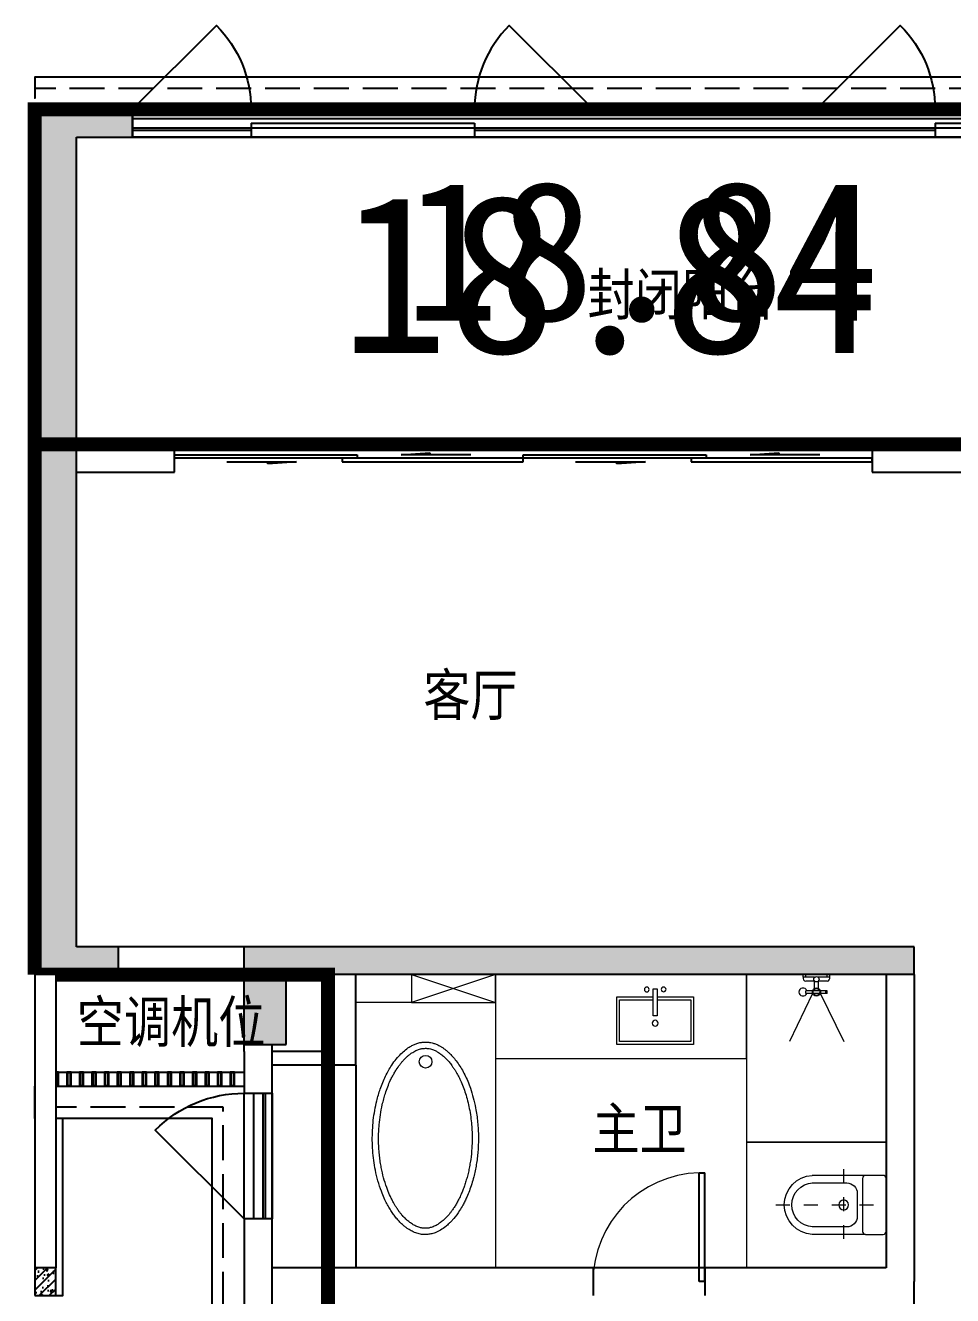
# Model space of a CAD drawing. Extents: x 512858 to 514372, y -232486 to -231710.
# Drawn here: x 513215.8 to 513222.44, y -232142.08 to -232132.98 of the extents above; entities that cross this region are included whole.
import ezdxf

# ---------------------------------------------------------------- set-up
doc = ezdxf.new("R2010")
doc.units = 0
doc.header["$LTSCALE"] = 1000
for name, pattern in [('__DASH', [0.35, 0.25, -0.1]), ('B1+B2户型(2#185报审版）$0$DASH', [0.35, 0.25, -0.1]), ('DASH', [0.35, 0.25, -0.1])]:
    doc.linetypes.add(name, pattern=pattern)
doc.layers.get('0').update_dxf_attribs({"color": 252})
for name, color, linetype in [('$面积结果', 7, 'Continuous'), ('0-铝板', 253, 'Continuous'), ('6#-造型-1F（实施版）金属型材-METAL-S', 253, 'Continuous'), ('A-ANNO-100-TXT', 252, 'Continuous'), ('A-METAL-E', 253, 'Continuous'), ('A-PATT-COLU', 253, 'Continuous'), ('A-STR-CONC-C', 253, 'Continuous'), ('A-STR-CONC-E', 253, 'Continuous'), ('A-WALL-S', 252, 'Continuous'), ('B1+B2户型(2#185报审版）$0$A-DOOR', 253, 'Continuous'), ('B1+B2户型(2#185报审版）$0$A-METAL-S', 253, 'Continuous'), ('B1+B2户型(2#185报审版）$0$A-PART-S', 253, 'Continuous'), ('B1+B2户型(2#185报审版）$0$A-PATT-COLU', 253, 'Continuous'), ('B1+B2户型(2#185报审版）$0$A-STR-CONC-B', 253, 'Continuous'), ('B1+B2户型(2#185报审版）$0$A-STR-CONC-E', 253, 'Continuous'), ('B1+B2户型(2#185报审版）$0$A-STR-CONC-H', 253, 'Continuous'), ('B1+B2户型(2#185报审版）$0$A-WALL-S', 253, 'Continuous'), ('B1+B2户型(2#185报审版）$0$A-WINDOW', 253, 'Continuous')]:
    doc.layers.add(name, color=color, linetype=linetype)
for name, color, linetype, lineweight in [('B1+B2户型(2#185报审版）$0$AE-FURN-MOVE', 253, 'Continuous', 20), ('面积-计容-住宅-0.5', 1, 'Continuous', 0), ('面积-计容-住宅-1', 1, 'Continuous', 0)]:
    doc.layers.add(name, color=color, linetype=linetype, lineweight=lineweight)
doc.styles.add('dw', font='simhei.ttf')
doc.styles.add('TYDG_02', font='TSSDENG.shx', dxfattribs={"width": 0.8, "bigfont": 'hztxt.shx'})

# ---------------------------------------------------------------- blocks, each defined once
blk = doc.blocks.new('1新175wz')
at = {"layer": 'A-ANNO-100-TXT', "style": 'TYDG_02'}
for s, p in [('封闭阳台', (-126545.8, -1319878.7, 0)), ('客厅', (-127723.4, -1322747.6)), ('空调机位', (-130205.8, -1325089.7, -0.6)), ('主卫', (-126511, -1325856.5))]:
    blk.add_text(s, height=337.59, dxfattribs=at).set_placement(p)
blk = doc.blocks.new('1新103B1+B2户型(2#185报审版）$0$6986586658ff3d')
at = {"layer": 'B1+B2户型(2#185报审版）$0$AE-FURN-MOVE'}
for p, q in [((14.4, 96), (33.6, 96)), ((14.4, 12.7), (14.4, 96)), ((-100.8, 76.8), (-81.6, 76.8)), ((-100.8, -76.8), (-100.8, 76.8)), ((-81.6, -76.8), (-81.6, 76.8)), ((-66.3, 14.4), (-12.7, 14.4)), ((-14.4, 12.7), (-14.4, 76.8)), ((12.7, 14.4), (14.4, 14.4)), ((14.4, 76.8), (33.6, 76.8)), ((-100.8, -67.2), (-81.6, -67.2)), ((-100.8, -76.8), (-81.6, -76.8)), ((-66.3, -14.4), (-12.7, -14.4)), ((-14.4, -76.8), (-14.4, -12.7)), ((12.7, -14.4), (14.4, -14.4)), ((14.4, -96), (14.4, -12.7)), ((14.4, -76.8), (33.6, -76.8)), ((14.4, -96), (33.6, -96))]:
    blk.add_line(p, q, dxfattribs=at)
for points in [[(-100.8, 27.2), (-444.8, 193.8)], [(-99.3, -27.6), (-444.8, -197.1)]]:
    blk.add_lwpolyline(points, dxfattribs=at)
for centre, radius in [((-91.2, 0), 28.8), ((-91.2, 0), 24), ((0, 0), 19.2)]:
    blk.add_circle(centre, radius, dxfattribs=at)
for centre, radius, start, end in [((-91.2, 96), 28.8, 289.47122, 250.52878), ((9.5, 72.1), 24.4, 78.48006, 168.90008), ((9.5, -72.1), 24.4, 191.09992, 281.51994)]:
    blk.add_arc(centre, radius, start, end, dxfattribs=at)
blk = doc.blocks.new('1新100B1+B2户型(2#185报审版）$0$69865866586652f-nezb')
at = {"color": 250, "linetype": 'B1+B2户型(2#185报审版）$0$DASH', "ltscale": 0.2}
for p, q in [((296757, 367900.9), (296757, 367110.8)), ((296501.2, 367415.8), (297012.7, 367415.8))]:
    blk.add_line(p, q, dxfattribs=at)
for p, q in [((296545.9, 367259.3), (296545.9, 367640.6)), ((296968, 367259.3), (296968, 367640.6))]:
    blk.add_line(p, q)
at = {"color": 250}
blk.add_lwpolyline([(296599.5, 367640.6), (296599.5, 367393, 0.414214), (296674.5, 367318), (296839.5, 367318, 0.414214), (296914.5, 367393), (296914.5, 367640.6)], format="xyb", dxfattribs=at)
blk.add_lwpolyline([(296545.9, 367259.3, -0.414214), (296567.3, 367280.8), (296946.6, 367280.8, -0.414214), (296968, 367259.3), (296968, 367132.2, -0.414214), (296946.6, 367110.8), (296567.3, 367110.8, -0.414214), (296545.9, 367132.2)], format="xyb", close=True)
blk.add_circle((296757, 367415.8), 35.2, dxfattribs=at)
blk.add_arc((296757, 367629.4), 211.4, 3.04919, 176.95081)
blk.add_arc((296757, 367629.4), 157.8, 3.04919, 176.95081, dxfattribs=at)
blk = doc.blocks.new('1新99B1+B2户型(2#185报审版）$0$235345')
at = {"layer": 'B1+B2户型(2#185报审版）$0$AE-FURN-MOVE', "extrusion": (0.001411, -2.82684e-05, 0.999999)}
for points in [[(20, 289.3), (20, 549.9), (-320, 549.9), (-320, 0), (20, 0), (20, 260.6)], [(0, 289.3), (0, 529.9), (-300, 529.9), (-300, 20), (0, 20), (0, 260.6)]]:
    blk.add_lwpolyline(points, dxfattribs=at)
at = {"layer": 'B1+B2户型(2#185报审版）$0$AE-FURN-MOVE', "extrusion": (0.001411, -2.82684e-05, 0.999999), "elevation": -0.7}
blk.add_lwpolyline([(-116.4, 260.6), (77.6, 260.6), (77.6, 289.3), (-116.4, 289.3)], close=True, dxfattribs=at)
at = {"layer": 'B1+B2户型(2#185报审版）$0$AE-FURN-MOVE'}
for centre, radius in [((-168.6, 274.9), 21.4), ((74, 335.3), 17.1), ((73.3, 214.6), 17.1)]:
    blk.add_circle(centre, radius, dxfattribs=at)
blk = doc.blocks.new('1新109B1+B2户型(2#185报审版）$0$yg')
at = {"layer": 'B1+B2户型(2#185报审版）$0$AE-FURN-MOVE'}
blk.add_circle((157, 0), 50, dxfattribs=at)
for points, knots in [([(0, 0), (0, -4), (0, -8), (1, -17), (1, -22), (2, -31), (3, -34), (4, -43), (5, -48), (8, -59), (10, -64), (14, -78), (18, -87), (26, -104), (30, -113), (43, -134), (51, -147), (71, -172), (82, -184), (107, -209), (120, -222), (150, -246), (166, -258), (197, -278), (211, -287), (241, -303), (256, -311), (288, -327), (304, -334), (339, -348), (356, -355), (390, -366), (405, -371), (436, -380), (452, -385), (493, -395), (518, -400), (570, -409), (596, -413), (649, -419), (675, -421), (729, -424), (756, -424), (809, -424), (836, -423), (890, -419), (916, -416), (968, -409), (994, -405), (1049, -394), (1078, -387), (1134, -371), (1161, -362), (1207, -345), (1226, -337), (1259, -322), (1273, -315), (1299, -301), (1311, -294), (1334, -281), (1346, -273), (1367, -259), (1377, -252), (1397, -237), (1406, -229), (1423, -214), (1431, -206), (1449, -189), (1458, -179), (1471, -163), (1476, -157), (1485, -144), (1489, -138), (1496, -126), (1500, -120), (1508, -104), (1512, -96), (1518, -81), (1520, -75), (1524, -63), (1526, -57), (1529, -44), (1530, -38), (1532, -25), (1532, -19), (1533, -9), (1533, -4), (1533, 3), (1532, 6), (1532, 14), (1531, 19), (1530, 31), (1529, 36), (1527, 47), (1525, 53), (1522, 64), (1520, 70), (1512, 90), (1506, 103), (1489, 132), (1480, 146), (1461, 169), (1453, 178), (1439, 193), (1433, 199), (1419, 212), (1413, 218), (1386, 240), (1365, 255), (1328, 279), (1314, 288), (1288, 302), (1278, 307), (1257, 318), (1245, 323), (1218, 335), (1201, 342), (1166, 355), (1148, 361), (1112, 373), (1093, 378), (1058, 387), (1042, 391), (1009, 397), (992, 401), (959, 406), (942, 409), (907, 413), (890, 415), (854, 418), (834, 419), (795, 420), (775, 421), (736, 420), (716, 420), (677, 418), (658, 416), (619, 413), (600, 410), (562, 405), (543, 402), (497, 393), (470, 387), (418, 373), (392, 365), (349, 350), (330, 343), (295, 328), (277, 320), (244, 303), (228, 295), (198, 277), (184, 268), (157, 249), (144, 239), (120, 220), (109, 210), (93, 194), (87, 188), (77, 177), (72, 171), (62, 160), (58, 154), (49, 142), (45, 136), (37, 123), (33, 117), (25, 102), (21, 94), (14, 76), (11, 68), (7, 54), (6, 48), (4, 39), (3, 35), (2, 27), (1, 23), (1, 15), (0, 12), (0, 5), (0, 3), (0, 0)], [0, 0, 0, 0, 0.037021, 0.037021, 0.080732, 0.080732, 0.113851, 0.113851, 0.160008, 0.160008, 0.207084, 0.207084, 0.280428, 0.280428, 0.353771, 0.353771, 0.455292, 0.455292, 0.556813, 0.556813, 0.658334, 0.658334, 0.759855, 0.759855, 0.837553, 0.837553, 0.915251, 0.915251, 0.992948, 0.992948, 1.070646, 1.070646, 1.135217, 1.135217, 1.199787, 1.199787, 1.297776, 1.297776, 1.395764, 1.395764, 1.493752, 1.493752, 1.591741, 1.591741, 1.689729, 1.689729, 1.787717, 1.787717, 1.885706, 1.885706, 2.000766, 2.000766, 2.115826, 2.115826, 2.201815, 2.201815, 2.271991, 2.271991, 2.335451, 2.335451, 2.39891, 2.39891, 2.462369, 2.462369, 2.525829, 2.525829, 2.589288, 2.589288, 2.668531, 2.668531, 2.719375, 2.719375, 2.770219, 2.770219, 2.821062, 2.821062, 2.895968, 2.895968, 2.946183, 2.946183, 3.001676, 3.001676, 3.057168, 3.057168, 3.112661, 3.112661, 3.152327, 3.152327, 3.177247, 3.177247, 3.227089, 3.227089, 3.276931, 3.276931, 3.326773, 3.326773, 3.376615, 3.376615, 3.492619, 3.492619, 3.608623, 3.608623, 3.68062, 3.68062, 3.731228, 3.731228, 3.781836, 3.781836, 3.91484, 3.91484, 3.993303, 3.993303, 4.046118, 4.046118, 4.098933, 4.098933, 4.175453, 4.175453, 4.251973, 4.251973, 4.328494, 4.328494, 4.392238, 4.392238, 4.455982, 4.455982, 4.519726, 4.519726, 4.58347, 4.58347, 4.654987, 4.654987, 4.726504, 4.726504, 4.798021, 4.798021, 4.869538, 4.869538, 4.941055, 4.941055, 5.012573, 5.012573, 5.118454, 5.118454, 5.224335, 5.224335, 5.306415, 5.306415, 5.388495, 5.388495, 5.470575, 5.470575, 5.552655, 5.552655, 5.634735, 5.634735, 5.716815, 5.716815, 5.763416, 5.763416, 5.810018, 5.810018, 5.85662, 5.85662, 5.907934, 5.907934, 5.959249, 5.959249, 6.032726, 6.032726, 6.106203, 6.106203, 6.154904, 6.154904, 6.190129, 6.190129, 6.225355, 6.225355, 6.259538, 6.259538, 6.283185, 6.283185, 6.283185, 6.283185]), ([(50, 0), (50, -5), (50, -11), (51, -20), (52, -25), (53, -33), (54, -37), (56, -46), (58, -51), (61, -60), (63, -64), (69, -80), (75, -91), (87, -110), (92, -118), (102, -131), (107, -137), (116, -147), (121, -153), (132, -164), (137, -169), (148, -179), (154, -185), (167, -195), (173, -200), (193, -215), (206, -224), (229, -239), (238, -244), (257, -255), (266, -260), (286, -271), (296, -276), (323, -288), (339, -295), (373, -308), (391, -314), (424, -325), (438, -329), (468, -337), (484, -341), (525, -351), (552, -356), (605, -364), (632, -367), (678, -371), (696, -372), (733, -374), (751, -374), (788, -374), (806, -374), (844, -372), (864, -371), (899, -367), (915, -366), (946, -362), (962, -359), (992, -354), (1006, -351), (1047, -343), (1074, -336), (1126, -321), (1151, -312), (1194, -296), (1213, -288), (1239, -276), (1248, -271), (1266, -262), (1274, -258), (1290, -249), (1297, -245), (1310, -237), (1317, -232), (1331, -223), (1339, -218), (1352, -208), (1358, -203), (1370, -194), (1376, -189), (1392, -175), (1401, -166), (1415, -151), (1420, -146), (1428, -136), (1432, -131), (1439, -122), (1442, -117), (1452, -103), (1457, -94), (1464, -80), (1467, -75), (1471, -64), (1473, -58), (1476, -49), (1477, -45), (1479, -38), (1479, -35), (1481, -29), (1481, -26), (1482, -20), (1482, -18), (1482, -13), (1482, -10), (1483, -3), (1483, 1), (1482, 10), (1482, 15), (1481, 23), (1480, 26), (1478, 35), (1477, 40), (1474, 49), (1472, 54), (1468, 65), (1466, 70), (1461, 81), (1458, 86), (1451, 98), (1447, 104), (1439, 116), (1436, 120), (1428, 130), (1424, 135), (1412, 149), (1402, 159), (1386, 175), (1379, 181), (1366, 191), (1360, 196), (1348, 206), (1341, 210), (1327, 221), (1318, 226), (1301, 237), (1292, 243), (1272, 254), (1262, 259), (1238, 271), (1225, 277), (1201, 288), (1190, 293), (1167, 301), (1156, 306), (1132, 314), (1119, 318), (1094, 325), (1081, 329), (1054, 336), (1040, 340), (1011, 346), (996, 349), (967, 354), (951, 357), (906, 363), (875, 366), (821, 370), (797, 370), (754, 371), (735, 370), (697, 369), (678, 368), (638, 364), (616, 362), (573, 356), (551, 352), (509, 344), (489, 340), (448, 329), (429, 324), (391, 312), (373, 306), (339, 292), (322, 285), (293, 272), (281, 266), (256, 253), (243, 246), (222, 233), (215, 228), (200, 218), (193, 213), (176, 201), (167, 194), (153, 182), (148, 178), (139, 169), (134, 165), (122, 152), (114, 144), (100, 127), (94, 118), (83, 102), (78, 94), (69, 79), (66, 71), (61, 59), (59, 53), (55, 41), (54, 35), (51, 22), (51, 15), (50, 6), (50, 3), (50, 0)], [0, 0, 0, 0, 0.063551, 0.063551, 0.112445, 0.112445, 0.161338, 0.161338, 0.210745, 0.210745, 0.260152, 0.260152, 0.374501, 0.374501, 0.446731, 0.446731, 0.496686, 0.496686, 0.546641, 0.546641, 0.594786, 0.594786, 0.642931, 0.642931, 0.691076, 0.691076, 0.778683, 0.778683, 0.831735, 0.831735, 0.884787, 0.884787, 0.937839, 0.937839, 1.017992, 1.017992, 1.098145, 1.098145, 1.161479, 1.161479, 1.225971, 1.225971, 1.331338, 1.331338, 1.436706, 1.436706, 1.506435, 1.506435, 1.576165, 1.576165, 1.645894, 1.645894, 1.720048, 1.720048, 1.781579, 1.781579, 1.843111, 1.843111, 1.899371, 1.899371, 2.011891, 2.011891, 2.124411, 2.124411, 2.213491, 2.213491, 2.260409, 2.260409, 2.307328, 2.307328, 2.347694, 2.347694, 2.388061, 2.388061, 2.438513, 2.438513, 2.481394, 2.481394, 2.524274, 2.524274, 2.610034, 2.610034, 2.658521, 2.658521, 2.702819, 2.702819, 2.747116, 2.747116, 2.835711, 2.835711, 2.890833, 2.890833, 2.952008, 2.952008, 2.99153, 2.99153, 3.031052, 3.031052, 3.063824, 3.063824, 3.096596, 3.096596, 3.123505, 3.123505, 3.177323, 3.177323, 3.231141, 3.231141, 3.272252, 3.272252, 3.326686, 3.326686, 3.38112, 3.38112, 3.435555, 3.435555, 3.489989, 3.489989, 3.552714, 3.552714, 3.597223, 3.597223, 3.641732, 3.641732, 3.730751, 3.730751, 3.784873, 3.784873, 3.828851, 3.828851, 3.872829, 3.872829, 3.925913, 3.925913, 3.978997, 3.978997, 4.036125, 4.036125, 4.103233, 4.103233, 4.156175, 4.156175, 4.209118, 4.209118, 4.263967, 4.263967, 4.318817, 4.318817, 4.378019, 4.378019, 4.437222, 4.437222, 4.496424, 4.496424, 4.614829, 4.614829, 4.705101, 4.705101, 4.776994, 4.776994, 4.848886, 4.848886, 4.933348, 4.933348, 5.017809, 5.017809, 5.102271, 5.102271, 5.186733, 5.186733, 5.268161, 5.268161, 5.349588, 5.349588, 5.41233, 5.41233, 5.487032, 5.487032, 5.533635, 5.533635, 5.580738, 5.580738, 5.649342, 5.649342, 5.688436, 5.688436, 5.727529, 5.727529, 5.805717, 5.805717, 5.883904, 5.883904, 5.962091, 5.962091, 6.03947, 6.03947, 6.097192, 6.097192, 6.172115, 6.172115, 6.247037, 6.247037, 6.283185, 6.283185, 6.283185, 6.283185])]:
    blk.add_open_spline(points, degree=3, knots=knots, dxfattribs=at)
blk = doc.blocks.new('1新98B1+B2户型(2#185报审版）$0$$WINLIB2D$00000001')
at = {"color": 0}
for points in [[(-0.5, 0.5), (-0.5, -0.5)], [(-0.5, 0.5), (0.5, 0.5)], [(0.5, -0.5), (0.5, 0.5)], [(0.5, 0.1667), (-0.5, 0.1667)], [(0.5, -0.1667), (-0.5, -0.1667)], [(-0.5, -0.5), (0.5, -0.5)]]:
    blk.add_lwpolyline(points, dxfattribs=at)
blk = doc.blocks.new('1新96B1+B2户型(2#185报审版）$0$$DorLib2D$00000131')
at = {"color": 0, "linetype": 'Continuous'}
for p, q in [((0.15, 0.125), (0.2319, 0.1973)), ((0.2319, 0.1973), (0.2319, 0.125)), ((-0.5, 0.125), (-0.5, 0)), ((0.0192, 0.125), (-0.5, 0.125)), ((0.0192, 0), (0.0192, 0.125)), ((0.35, 0.125), (0.15, 0.125)), ((-0.5, 0), (0.0192, 0)), ((-0.024, 0), (0.5, 0)), ((-0.024, -0.125), (-0.024, 0)), ((0.5, 0), (0.5, -0.125)), ((-0.35, -0.125), (-0.15, -0.125)), ((-0.2319, -0.1973), (-0.2319, -0.125)), ((-0.15, -0.125), (-0.2319, -0.1973)), ((0.5, -0.125), (-0.024, -0.125))]:
    blk.add_line(p, q, dxfattribs=at)
blk = doc.blocks.new('1新94B1+B2户型(2#185报审版）$0$$DorLib2D$00000001')
for p, q in [((0.45, 0.975), (0.5, 0.975)), ((0.45, 0), (0.45, 0.975)), ((0.5, 0), (0.5, 0.975)), ((0.5, 0), (0.45, 0))]:
    blk.add_line(p, q)
at = {"lineweight": 13}
blk.add_arc((0.475, 0), 0.975, 91.4693, 180, dxfattribs=at)
blk = doc.blocks.new('1新125B1+B2户型(2#185报审版）-M')
at = {"layer": 'B1+B2户型(2#185报审版）$0$A-PATT-COLU'}
for points in [[(130757, -994970.9), (131057, -995170.9), (131457, -995170.9), (131457, -994970.9)], [(130757, -997470.9), (131057, -997470.9), (131057, -995170.9), (130757, -994970.9)], [(130757, -1001170.9), (131057, -1000970.9), (131057, -997470.9), (130757, -997470.9)], [(131357, -1000970.9), (131057, -1000970.9), (130757, -1001170.9), (131357, -1001170.9)], [(132957, -1001170.9), (132957, -1000970.9), (132257, -1000970.9), (132557, -1001170.9)], [(132557, -1001670.9), (132557, -1001170.9), (132257, -1000970.9), (132257, -1001670.9)], [(137057, -1000970.9), (132957, -1000970.9), (132957, -1001170.9), (137057, -1001170.9)]]:
    blk.add_hatch(color=256, dxfattribs=at).paths.add_polyline_path(points)
at = {"layer": 'B1+B2户型(2#185报审版）$0$A-DOOR'}
for p, q in [((131757, -997370.9), (134257, -997370.9)), ((134257, -997370.9), (136757, -997370.9)), ((135557, -1003270.9), (134757, -1003270.9))]:
    blk.add_line(p, q, dxfattribs=at)
at = {"layer": 'B1+B2户型(2#185报审版）$0$A-METAL-S'}
for points in [[(130757, -1001240.9), (130757, -1001270.9), (130857, -1001270.9), (130857, -1001240.9)], [(130762, -1001245.9), (130762, -1001265.9), (130852, -1001265.9), (130852, -1001245.9)], [(130757, -1001330.9), (130757, -1001360.9), (130857, -1001360.9), (130857, -1001330.9)], [(130762, -1001335.9), (130762, -1001355.9), (130852, -1001355.9), (130852, -1001335.9)], [(130757, -1001420.9), (130757, -1001450.9), (130857, -1001450.9), (130857, -1001420.9)], [(130762, -1001425.9), (130762, -1001445.9), (130852, -1001445.9), (130852, -1001425.9)], [(130757, -1001510.9), (130757, -1001540.9), (130857, -1001540.9), (130857, -1001510.9)], [(130762, -1001515.9), (130762, -1001535.9), (130852, -1001535.9), (130852, -1001515.9)], [(130757, -1001600.9), (130757, -1001630.9), (130857, -1001630.9), (130857, -1001600.9)], [(130762, -1001605.9), (130762, -1001625.9), (130852, -1001625.9), (130852, -1001605.9)], [(130757, -1001690.9), (130757, -1001720.9), (130857, -1001720.9), (130857, -1001690.9)], [(130762, -1001695.9), (130762, -1001715.9), (130852, -1001715.9), (130852, -1001695.9)], [(130757, -1001780.9), (130757, -1001810.9), (130857, -1001810.9), (130857, -1001780.9)], [(130762, -1001785.9), (130762, -1001805.9), (130852, -1001805.9), (130852, -1001785.9)], [(130897, -1001970.9), (130927, -1001970.9), (130927, -1001870.9), (130897, -1001870.9)], [(130902, -1001965.9), (130922, -1001965.9), (130922, -1001875.9), (130902, -1001875.9)], [(130987, -1001970.9), (131017, -1001970.9), (131017, -1001870.9), (130987, -1001870.9)], [(130992, -1001965.9), (131012, -1001965.9), (131012, -1001875.9), (130992, -1001875.9)], [(131077, -1001970.9), (131107, -1001970.9), (131107, -1001870.9), (131077, -1001870.9)], [(131082, -1001965.9), (131102, -1001965.9), (131102, -1001875.9), (131082, -1001875.9)], [(131167, -1001970.9), (131197, -1001970.9), (131197, -1001870.9), (131167, -1001870.9)], [(131172, -1001965.9), (131192, -1001965.9), (131192, -1001875.9), (131172, -1001875.9)], [(131257, -1001970.9), (131287, -1001970.9), (131287, -1001870.9), (131257, -1001870.9)], [(131262, -1001965.9), (131282, -1001965.9), (131282, -1001875.9), (131262, -1001875.9)], [(131347, -1001970.9), (131377, -1001970.9), (131377, -1001870.9), (131347, -1001870.9)], [(131352, -1001965.9), (131372, -1001965.9), (131372, -1001875.9), (131352, -1001875.9)], [(131437, -1001970.9), (131467, -1001970.9), (131467, -1001870.9), (131437, -1001870.9)], [(131442, -1001965.9), (131462, -1001965.9), (131462, -1001875.9), (131442, -1001875.9)], [(131527, -1001970.9), (131557, -1001970.9), (131557, -1001870.9), (131527, -1001870.9)], [(131532, -1001965.9), (131552, -1001965.9), (131552, -1001875.9), (131532, -1001875.9)], [(131617, -1001970.9), (131647, -1001970.9), (131647, -1001870.9), (131617, -1001870.9)], [(131622, -1001965.9), (131642, -1001965.9), (131642, -1001875.9), (131622, -1001875.9)], [(131707, -1001970.9), (131737, -1001970.9), (131737, -1001870.9), (131707, -1001870.9)], [(131712, -1001965.9), (131732, -1001965.9), (131732, -1001875.9), (131712, -1001875.9)], [(131797, -1001970.9), (131827, -1001970.9), (131827, -1001870.9), (131797, -1001870.9)], [(131802, -1001965.9), (131822, -1001965.9), (131822, -1001875.9), (131802, -1001875.9)], [(131887, -1001970.9), (131917, -1001970.9), (131917, -1001870.9), (131887, -1001870.9)], [(131892, -1001965.9), (131912, -1001965.9), (131912, -1001875.9), (131892, -1001875.9)], [(131977, -1001970.9), (132007, -1001970.9), (132007, -1001870.9), (131977, -1001870.9)], [(131982, -1001965.9), (132002, -1001965.9), (132002, -1001875.9), (131982, -1001875.9)], [(132067, -1001970.9), (132097, -1001970.9), (132097, -1001870.9), (132067, -1001870.9)], [(132072, -1001965.9), (132092, -1001965.9), (132092, -1001875.9), (132072, -1001875.9)], [(132157, -1001970.9), (132187, -1001970.9), (132187, -1001870.9), (132157, -1001870.9)], [(132162, -1001965.9), (132182, -1001965.9), (132182, -1001875.9), (132162, -1001875.9)]]:
    blk.add_lwpolyline(points, close=True, dxfattribs=at)
blk.add_lwpolyline([(130757, -1001890.9), (130837, -1001890.9), (130837, -1001970.9)], dxfattribs=at)
at = {"layer": 'B1+B2户型(2#185报审版）$0$A-PART-S'}
for p, q in [((132257, -1000970.9), (131357, -1000970.9)), ((132257, -1001170.9), (131357, -1001170.9)), ((132257, -1001720.9), (132257, -1001670.9)), ((132257, -1001720.9), (132257, -1002020.9)), ((132457, -1001720.9), (132457, -1001670.9)), ((132457, -1002020.9), (132457, -1001720.9)), ((132257, -1002020.9), (132457, -1002020.9)), ((132457, -1002920.9), (132257, -1002920.9)), ((132257, -1002920.9), (132257, -1003370.9)), ((132457, -1003370.9), (132457, -1002920.9)), ((132257, -1003370.9), (132257, -1004120.9)), ((132457, -1004120.9), (132457, -1003370.9))]:
    blk.add_line(p, q, dxfattribs=at)
at = {"layer": 'B1+B2户型(2#185报审版）$0$A-STR-CONC-B'}
for p, q in [((130757, -994970.9), (131457, -994970.9)), ((130757, -997470.9), (130757, -994970.9)), ((131457, -994970.9), (131457, -995170.9)), ((131057, -995170.9), (131457, -995170.9)), ((131057, -997470.9), (131057, -995170.9)), ((130757, -1001170.9), (130757, -997470.9)), ((131057, -1000970.9), (131057, -997470.9)), ((131357, -1000970.9), (131057, -1000970.9)), ((131357, -1001170.9), (131357, -1000970.9)), ((132957, -1000970.9), (132257, -1000970.9)), ((132257, -1001670.9), (132257, -1000970.9)), ((137057, -1000970.9), (132957, -1000970.9)), ((137057, -1001170.9), (137057, -1000970.9)), ((131357, -1001170.9), (130757, -1001170.9)), ((132957, -1001170.9), (132557, -1001170.9)), ((132557, -1001670.9), (132557, -1001170.9)), ((137057, -1001170.9), (132957, -1001170.9)), ((132257, -1001670.9), (132557, -1001670.9))]:
    blk.add_line(p, q, dxfattribs=at)
at = {"layer": 'B1+B2户型(2#185报审版）$0$A-STR-CONC-E'}
for points in [[(130757, -1001170.9), (130757, -1001970.9), (132257, -1001970.9)], [(130857, -1001170.9), (130857, -1001870.9), (132257, -1001870.9)], [(133057, -1001820.9), (133057, -1003270.9)]]:
    blk.add_lwpolyline(points, dxfattribs=at)
at = {"layer": 'B1+B2户型(2#185报审版）$0$A-STR-CONC-H', "linetype": 'B1+B2户型(2#185报审版）$0$DASH'}
blk.add_lwpolyline([(132857, -1001820.9), (132857, -1003270.9)], dxfattribs=at)
at = {"layer": 'B1+B2户型(2#185报审版）$0$A-WALL-S'}
for p, q in [((131457, -995170.9), (131457, -994970.9)), ((131757, -997370.9), (131057, -997370.9)), ((131757, -997570.9), (131757, -997370.9)), ((138557, -997370.9), (136757, -997370.9)), ((136757, -997370.9), (136757, -997570.9)), ((131057, -997570.9), (131757, -997570.9)), ((136757, -997570.9), (138757, -997570.9)), ((132857, -1001720.9), (132857, -1001170.9)), ((133057, -1001820.9), (133057, -1001170.9)), ((136857, -1001170.9), (136857, -1003270.9)), ((137057, -1001170.9), (137057, -1003370.9)), ((132857, -1001720.9), (132457, -1001720.9)), ((133057, -1001820.9), (132457, -1001820.9)), ((134757, -1003270.9), (132457, -1003270.9)), ((134757, -1003270.9), (134757, -1003470.9)), ((136857, -1003270.9), (135557, -1003270.9)), ((135557, -1003270.9), (135557, -1003470.9)), ((137057, -1004670.9), (137057, -1003370.9))]:
    blk.add_line(p, q, dxfattribs=at)
at = {"layer": 'B1+B2户型(2#185报审版）$0$A-WINDOW', "extrusion": (0, 0, -1), "elevation": 0}
for points in [[(-131457, -994970.9), (-132058, -994369.9, 0.198912), (-132307, -994970.9)], [(-134757, -994970.9), (-134155.9, -994369.9, -0.198912), (-133907, -994970.9)]]:
    blk.add_lwpolyline(points, format="xyb", dxfattribs=at)
at = {"layer": 'B1+B2户型(2#185报审版）$0$A-WINDOW', "extrusion": (0, 0, -1)}
for points in [[(-136357, -994970.9), (-136958, -994369.9, 0.198912), (-137207, -994970.9)], [(-132257, -1002920.9), (-131620.6, -1002284.5, 0.198912), (-132257, -1002020.9)]]:
    blk.add_lwpolyline(points, format="xyb", dxfattribs=at)
at = {"layer": 'B1+B2户型(2#185报审版）$0$AE-FURN-MOVE'}
for points in [[(133057, -1001370.9), (133057, -1001170.9), (133457, -1001170.9), (133457, -1001370.9)], [(133457, -1001370.9), (134057, -1001370.9), (134057, -1001170.9), (133457, -1001170.9)], [(135857, -1001170.9), (134057, -1001170.9), (134057, -1001770.9), (135857, -1001770.9)], [(136857, -1001170.9), (135857, -1001170.9), (135857, -1002370.9), (136857, -1002370.9)], [(136857, -1002370.9), (135857, -1002370.9), (135857, -1003270.9), (136857, -1003270.9)]]:
    blk.add_lwpolyline(points, close=True, dxfattribs=at)
for points in [[(133457, -1001170.9), (134057, -1001370.9)], [(134057, -1001170.9), (134057, -1003270.9)]]:
    blk.add_lwpolyline(points, dxfattribs=at)
at = {"layer": 'B1+B2户型(2#185报审版）$0$AE-FURN-MOVE', "elevation": 0}
blk.add_lwpolyline([(134057, -1001170.9), (133457, -1001370.9)], dxfattribs=at)
at = {"extrusion": (1.46937e-39, -1.44111e-29, -1), "zscale": -1, "rotation": 90.00008853964498}
blk.add_blockref('1新99B1+B2户型(2#185报审版）$0$235345', (-134927, -1001350.9, 0.2), dxfattribs=at)
at = {"extrusion": (-2.93706e-39, -1.44111e-29, -1), "xscale": -0.9000000000000002, "yscale": 0.9000000000000002, "zscale": -0.9000000000000002, "rotation": 90}
blk.add_blockref('1新109B1+B2户型(2#185报审版）$0$yg', (-133557, -1001654.2, 0), dxfattribs=at)
at = {"layer": 'B1+B2户型(2#185报审版）$0$A-DOOR', "xscale": -2500, "yscale": -200, "zscale": 200}
for p in [(133007, -997470.9), (135507, -997470.9)]:
    blk.add_blockref('1新96B1+B2户型(2#185报审版）$0$$DorLib2D$00000131', p, dxfattribs=at)
at = {"layer": 'B1+B2户型(2#185报审版）$0$A-DOOR', "xscale": -800, "yscale": -800, "zscale": 200, "rotation": 180}
blk.add_blockref('1新94B1+B2户型(2#185报审版）$0$$DorLib2D$00000001', (135157, -1003370.9), dxfattribs=at)
at = {"layer": 'B1+B2户型(2#185报审版）$0$A-WINDOW', "xscale": -8200, "yscale": 200, "zscale": 200}
blk.add_blockref('1新98B1+B2户型(2#185报审版）$0$$WINLIB2D$00000001', (135557, -995070.9), dxfattribs=at)
at = {"layer": 'B1+B2户型(2#185报审版）$0$A-WINDOW', "xscale": 900, "yscale": -200, "zscale": 200, "rotation": 90}
blk.add_blockref('1新98B1+B2户型(2#185报审版）$0$$WINLIB2D$00000001', (132357, -1002470.9), dxfattribs=at)
at = {"layer": 'B1+B2户型(2#185报审版）$0$AE-FURN-MOVE', "extrusion": (4.50757e-07, -2.82798e-05, -1), "xscale": -1, "zscale": -1, "rotation": 270}
blk.add_blockref('1新103B1+B2户型(2#185报审版）$0$6986586658ff3d', (-136357, -1001204.5, 28.4), dxfattribs=at)
at = {"layer": 'B1+B2户型(2#185报审版）$0$AE-FURN-MOVE', "extrusion": (2.93874e-39, -1.44111e-29, -1), "zscale": -1, "rotation": 270}
blk.add_blockref('1新100B1+B2户型(2#185报审版）$0$69865866586652f-nezb', (-503967.7, -706064), dxfattribs=at)
blk = doc.blocks.new('1新173qjoijgwjirwj')
at = {"layer": '6#-造型-1F（实施版）金属型材-METAL-S'}
blk.add_lwpolyline([(1778590.2, -392199.5), (1787490.1, -392199.4), (1787490.1, -392350.6), (1787490.1, -392350.6)], dxfattribs=at)
at = {"layer": '6#-造型-1F（实施版）金属型材-METAL-S', "color": 61, "linetype": '__DASH'}
blk.add_lwpolyline([(1778590.2, -392279.5), (1787490.1, -392279.4)], dxfattribs=at)
blk.add_lwpolyline([(1782590.1, -407079.5), (1786020.1, -407079.5, 0.414214), (1786140.1, -406959.5), (1786140.1, -399579.5), (1787490.1, -399579.5)], format="xyb", dxfattribs=at)
at = {"layer": '6#-造型-1F（实施版）金属型材-METAL-S'}
blk.add_lwpolyline([(1782590.1, -407159.5), (1786020.1, -407159.5, 0.414214), (1786220.1, -406959.5), (1786220.1, -399659.5), (1787490.1, -399659.5)], format="xyb", dxfattribs=at)
blk = doc.blocks.new('1新90A$C799B250F')
at = {"layer": 'A-METAL-E', "elevation": 0}
blk.add_lwpolyline([(30900, 7170), (30900, 7400)], dxfattribs=at)
at = {"layer": '0-铝板', "color": 2}
blk.add_blockref('1新173qjoijgwjirwj', (-1756590.2, 406829.5, 0), dxfattribs=at)
blk = doc.blocks.new('1新180背衬墙5F')
at = {"layer": 'A-METAL-E', "elevation": 0}
for points in [[(31650, 5850), (32500, 5850)], [(34100, 5850), (37400, 5850)], [(31650, 5800), (32500, 5800)], [(34100, 5800), (37400, 5800)]]:
    blk.add_lwpolyline(points, dxfattribs=at)
at = {"layer": 'A-METAL-E'}
for points in [[(32600, -1050), (32600, -1950)], [(32650, -1050), (32650, -1950)]]:
    blk.add_lwpolyline(points, dxfattribs=at)
at = {"layer": 'A-WALL-S'}
for p, q in [((32500, 5900), (34100, 5900)), ((32500, 5900), (32500, 5800)), ((34100, 5900), (34100, 5800)), ((37400, 5900), (38750, 5900)), ((37400, 5900), (37400, 5800)), ((32500, 5800), (34100, 5800)), ((37400, 5800), (38750, 5800))]:
    blk.add_line(p, q, dxfattribs=at)

msp = doc.modelspace()

# ---------------------------------------------------------------- linework, layer by layer
at = {"layer": '面积-计容-住宅-0.5', "linetype": 'DASH', "ltscale": 0.003, "const_width": 0.1}
msp.add_lwpolyline([(513215.8675, -232135.9774), (513223.6675, -232135.9774), (513223.6675, -232134.1774), (513223.8675, -232134.1774), (513223.8675, -232133.5774), (513215.8675, -232133.5774)], close=True, dxfattribs=at)
at = {"layer": '面积-计容-住宅-1', "const_width": 0.1}
msp.add_lwpolyline([(513234.8675, -232134.1773), (513227.8675, -232134.1774), (513227.8675, -232134.7774), (513225.3675, -232134.7774), (513225.3675, -232134.1774), (513223.6675, -232134.1774), (513223.6675, -232135.9774), (513215.8675, -232135.9774), (513215.8675, -232139.7774), (513217.9675, -232139.7774), (513217.9676, -232144.2774), (513217.3676, -232144.2774), (513217.3676, -232147.4774), (513224.6676, -232147.4774), (513224.6676, -232146.7774), (513228.2676, -232146.7774), (513228.2675, -232146.1274), (513234.4675, -232146.1274)], dxfattribs=at)

# ---------------------------------------------------------------- block references
at = {"xscale": 0.001, "yscale": 0.001, "zscale": 0.001}
for name, p in [('1新125B1+B2户型(2#185报审版）-M', (513085.1105, -231138.6065)), ('1新175wz', (513346.3745, -230815.2065))]:
    msp.add_blockref(name, p, dxfattribs=at)

# ---------------------------------------------------------------- texts
at = {"layer": '$面积结果', "color": 1, "style": 'dw'}
msp.add_text('18.84', height=1.13308, dxfattribs=at).set_placement((513218.0603, -232135.3233))
at = {"layer": '面积-计容-住宅-0.5', "linetype": 'DASH', "ltscale": 3, "style": 'dw'}
msp.add_text('18.84', height=1, dxfattribs=at).set_placement((513218.5154, -232135.0912))

# ---------------------------------------------------------------- next in the draw order: wipeouts: each hides what was drawn before it
msp.add_wipeout([(513215.8004, -232139.7774), (513216.0175, -232139.7774), (513216.0175, -232140.8074), (513215.8675, -232140.8074)])

# ---------------------------------------------------------------- next in the draw order: block references
at = {"layer": 'A-METAL-E', "xscale": -0.001, "yscale": 0.001, "zscale": 0.001}
msp.add_blockref('1新90A$C799B250F', (513246.7675, -232147.9774), dxfattribs=at)

# ---------------------------------------------------------------- next in the draw order: wipeouts: each hides what was drawn before it
msp.add_wipeout([(513215.8675, -232139.7774), (513215.8675, -232142.0774), (513216.0175, -232142.0774), (513216.0175, -232139.7774)])

# ---------------------------------------------------------------- next in the draw order: hatches: boundary and pattern name
at = {"layer": 'A-PATT-COLU'}
h = msp.add_hatch(dxfattribs=at)
h.set_pattern_fill('钢筋混凝土', color=256, scale=0.02, style=0)
h.set_pattern_definition([(45, (513151.70792, -232439.402374), (-0.035355339, 0.035355339), []), (50, (513151.70792, -232439.40237), (0.143452037, -0.012550427), [0.015, -0.165]), (355, (513151.70792, -232439.40237), (-0.02775027, 0.15043843), [0.012, -0.132]), (100.4514, (513151.71987, -232439.40342), (0.115701876, 0.13788791), [0.01274804, -0.14022842]), (46.1842, (513151.70792, -232439.36237), (0.21344821, -0.0331038), [0.0225, -0.2475]), (96.6356, (513151.7257, -232439.36513), (0.18693254, 0.19482357), [0.01912206, -0.2103426]), (351.1842, (513151.70792, -232439.36237), (0.18693239, 0.19482372), [0.018, -0.198]), (21, (513151.72792, -232439.37237), (0.11938141, -0.08052378), [0.015, -0.165]), (326, (513151.72792, -232439.37237), (0.048663066, 0.14503001), [0.012, -0.132]), (71.4514, (513151.73787, -232439.37908), (0.168044526, 0.0645061), [0.01274804, -0.14022842]), (37.5, (513151.70792, -232439.402374), (0.002431971, 0.066578771), [0, -0.1304, 0, -0.134, 0, -0.1325]), (7.5, (513151.70792, -232439.402374), (0.052613907, 0.078882342), [0, -0.0764, 0, -0.1274, 0, -0.0505]), (327.5, (513151.66332, -232439.402374), (0.106764487, -0.004510974), [0, -0.05, 0, -0.156, 0, -0.207]), (317.5, (513151.64332, -232439.40237), (0.116637234, 0.020020996), [0, -0.065, 0, -0.1036, 0, -0.147])])
h.paths.add_polyline_path([(513215.8675, -232142.0774), (513216.0175, -232142.0774), (513216.0175, -232141.8774), (513215.8675, -232141.8774)])

# ---------------------------------------------------------------- next in the draw order: linework, layer by layer
at = {"layer": 'A-STR-CONC-C'}
for p, q in [((513216.0175, -232141.8774), (513215.8675, -232141.8774)), ((513215.8675, -232141.8774), (513215.8675, -232142.0774)), ((513216.0175, -232142.0774), (513216.0175, -232141.8774)), ((513215.8675, -232142.0774), (513216.0175, -232142.0774))]:
    msp.add_line(p, q, dxfattribs=at)
at = {"layer": 'A-STR-CONC-E'}
msp.add_lwpolyline([(513216.0175, -232142.0774), (513216.0675, -232142.0774), (513216.0675, -232140.8074)], dxfattribs=at)
at = {"layer": 'A-WALL-S'}
for p, q in [((513215.8675, -232139.7774), (513215.8675, -232141.8774)), ((513216.0175, -232139.7774), (513215.8675, -232139.7774)), ((513216.0175, -232139.7774), (513216.0175, -232141.8774))]:
    msp.add_line(p, q, dxfattribs=at)

# ---------------------------------------------------------------- next in the draw order: block references
at = {"xscale": 0.001, "yscale": 0.001, "zscale": 0.001}
msp.add_blockref('1新180背衬墙5F', (513184.9175, -232139.5774), dxfattribs=at)

doc.saveas('drawing.dxf')
